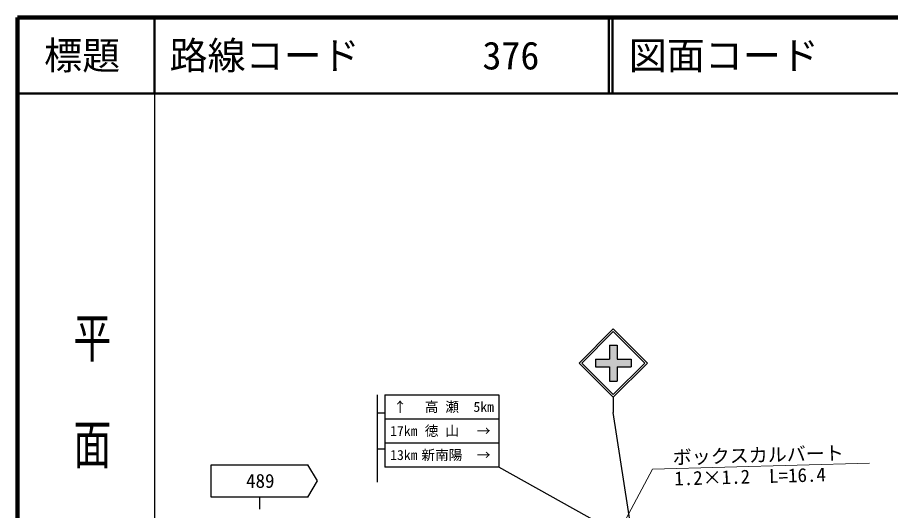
# Model space of a CAD drawing. Units: millimetres at full size, sheet at 1:1000; details may follow other scales. Extents: x 40000 to 680000, y 20000 to 380000.
# Drawn here: x 40000 to 154804, y 315178 to 380000 of the extents above; entities that cross this region are included whole.
import ezdxf
from ezdxf.enums import TextEntityAlignment as Align

# ---------------------------------------------------------------- set-up
doc = ezdxf.new("R2010")
doc.units = ezdxf.units.MM
doc.header["$LTSCALE"] = 1000
for name, color, linetype, lineweight in [('M-STR-HTXT', 7, 'Continuous', 13), ('M-STR-STRC', 7, 'Continuous', 25), ('M-TTL', 2, 'Continuous', 140), ('M-TTL-BAND', 7, 'Continuous', 25), ('M-TTL-LINE', 7, 'Continuous', 50)]:
    doc.layers.add(name, color=color, linetype=linetype, lineweight=lineweight)
doc.layers.add('M-TTL-TXT', color=7, linetype='Continuous')
doc.styles.add('@ＭＳ ゴシック', font='')
doc.styles.add('ＭＳ ゴシック', font='')
doc.styles.get('@ＭＳ ゴシック').set_extended_font_data('@MS Gothic')
doc.styles.get('ＭＳ ゴシック').set_extended_font_data('MS Gothic')

msp = doc.modelspace()

# ---------------------------------------------------------------- hatches: boundary and pattern name
at = {"layer": 'M-STR-STRC'}
msp.add_hatch(color=256, dxfattribs=at).paths.add_polyline_path([(115988, 335067), (117849, 335067), (117849, 336927), (118849, 336927), (118849, 335067), (120708, 335067), (120708, 334067), (118848, 334067), (118848, 332207), (117848, 332207), (117848, 334067), (115988, 334067)])

# ---------------------------------------------------------------- linework, layer by layer
at = {"layer": 'M-STR-HTXT'}
msp.add_lwpolyline([(103967, 283971), (123521, 320630), (152050, 321404)], dxfattribs=at)
at = {"layer": 'M-STR-STRC'}
for p, q in [((113848, 334567), (118348, 339067)), ((114201, 334567), (118348, 338714)), ((122848, 334567), (118348, 339067)), ((122494, 334567), (118348, 338714)), ((117849, 336927), (118849, 336927)), ((117849, 336927), (117849, 335067)), ((118849, 336927), (118849, 335067)), ((113848, 334567), (118348, 330066)), ((114201, 334567), (118348, 330420)), ((115988, 335067), (115988, 334067)), ((115988, 335067), (117849, 335067)), ((118348, 330420), (122494, 334567)), ((118348, 330067), (122848, 334567)), ((118849, 335067), (120708, 335067)), ((120708, 335067), (120708, 334067)), ((115988, 334067), (117848, 334067)), ((117848, 334067), (117848, 332207)), ((118848, 334067), (120708, 334067)), ((118848, 334067), (118848, 332207)), ((117848, 332207), (118848, 332207)), ((87307, 330396), (87307, 318896)), ((88307, 330396), (103307, 330396)), ((88307, 330396), (88307, 320896)), ((103307, 330396), (103307, 320896)), ((118348, 330067), (118348, 328067)), ((87307, 328021), (88307, 328021)), ((88307, 327229), (103307, 327229)), ((124833, 285701), (118348, 328067)), ((88307, 324063), (103307, 324063)), ((87307, 323271), (88307, 323271)), ((65456, 316947), (65456, 321208)), ((65456, 321208), (78185, 321208)), ((79473, 319077), (78185, 321208)), ((103307, 320896), (88307, 320896)), ((151410, 294047), (103307, 320896)), ((72021, 319123), (71929, 319077)), ((78185, 316947), (79473, 319077)), ((78185, 316947), (65456, 316947)), ((71820, 316947), (71820, 315337))]:
    msp.add_line(p, q, dxfattribs=at)
at = {"layer": 'M-TTL'}
for p, q in [((40000, 380000), (40000, 20000)), ((680000, 380000), (40000, 380000))]:
    msp.add_line(p, q, dxfattribs=at)
at = {"layer": 'M-TTL-BAND'}
msp.add_line((58000, 370000), (58000, 20000), dxfattribs=at)
at = {"layer": 'M-TTL-LINE'}
for p, q in [((58000, 380000), (58000, 370000)), ((117750, 380000), (117750, 370000)), ((118250, 380000), (118250, 370000)), ((40000, 370000), (680000, 370000))]:
    msp.add_line(p, q, dxfattribs=at)

# ---------------------------------------------------------------- texts
at = {"layer": 'M-STR-HTXT', "style": 'ＭＳ ゴシック'}
for s, p in [('ボックスカルバート', (126199, 320703)), ('1.2×1.2  L=16.4', (126402, 317919))]:
    msp.add_text(s, height=1833, rotation=1.554, dxfattribs=at).set_placement(p, align=Align.BOTTOM_LEFT)
at = {"layer": 'M-STR-STRC', "style": 'ＭＳ ゴシック'}
for s, height, p in [('↑', 1320, (90307, 328813)), ('高 瀬', 1320, (95807, 328813)), ('5km', 1320, (101307, 328813)), ('17km', 1320, (90807, 325646)), ('徳 山', 1320, (95807, 325646)), ('→', 1320, (101307, 325646)), ('13km', 1320, (90807, 322479)), ('新南陽', 1320, (95807, 322479)), ('→', 1320, (101307, 322479)), ('489', 1833, (71929, 319077))]:
    msp.add_text(s, height=height, dxfattribs=at).set_placement(p, align=Align.MIDDLE_CENTER)
at = {"layer": 'M-TTL-BAND', "style": '@ＭＳ ゴシック', "width": 1.4}
msp.add_text('平  面  図', height=3666, rotation=270, dxfattribs=at).set_placement((49777, 306475), align=Align.MIDDLE_RIGHT)
at = {"layer": 'M-TTL-TXT', "style": 'ＭＳ ゴシック'}
msp.add_text('標題', height=3666, dxfattribs=at).set_placement((48500, 375000), align=Align.MIDDLE_CENTER)
for s, p in [('路線コード', (60000, 375000)), ('376', (101142, 375000)), ('図面コード', (120380, 375000))]:
    msp.add_text(s, height=3666, dxfattribs=at).set_placement(p, align=Align.MIDDLE_LEFT)

doc.saveas('drawing.dxf')
